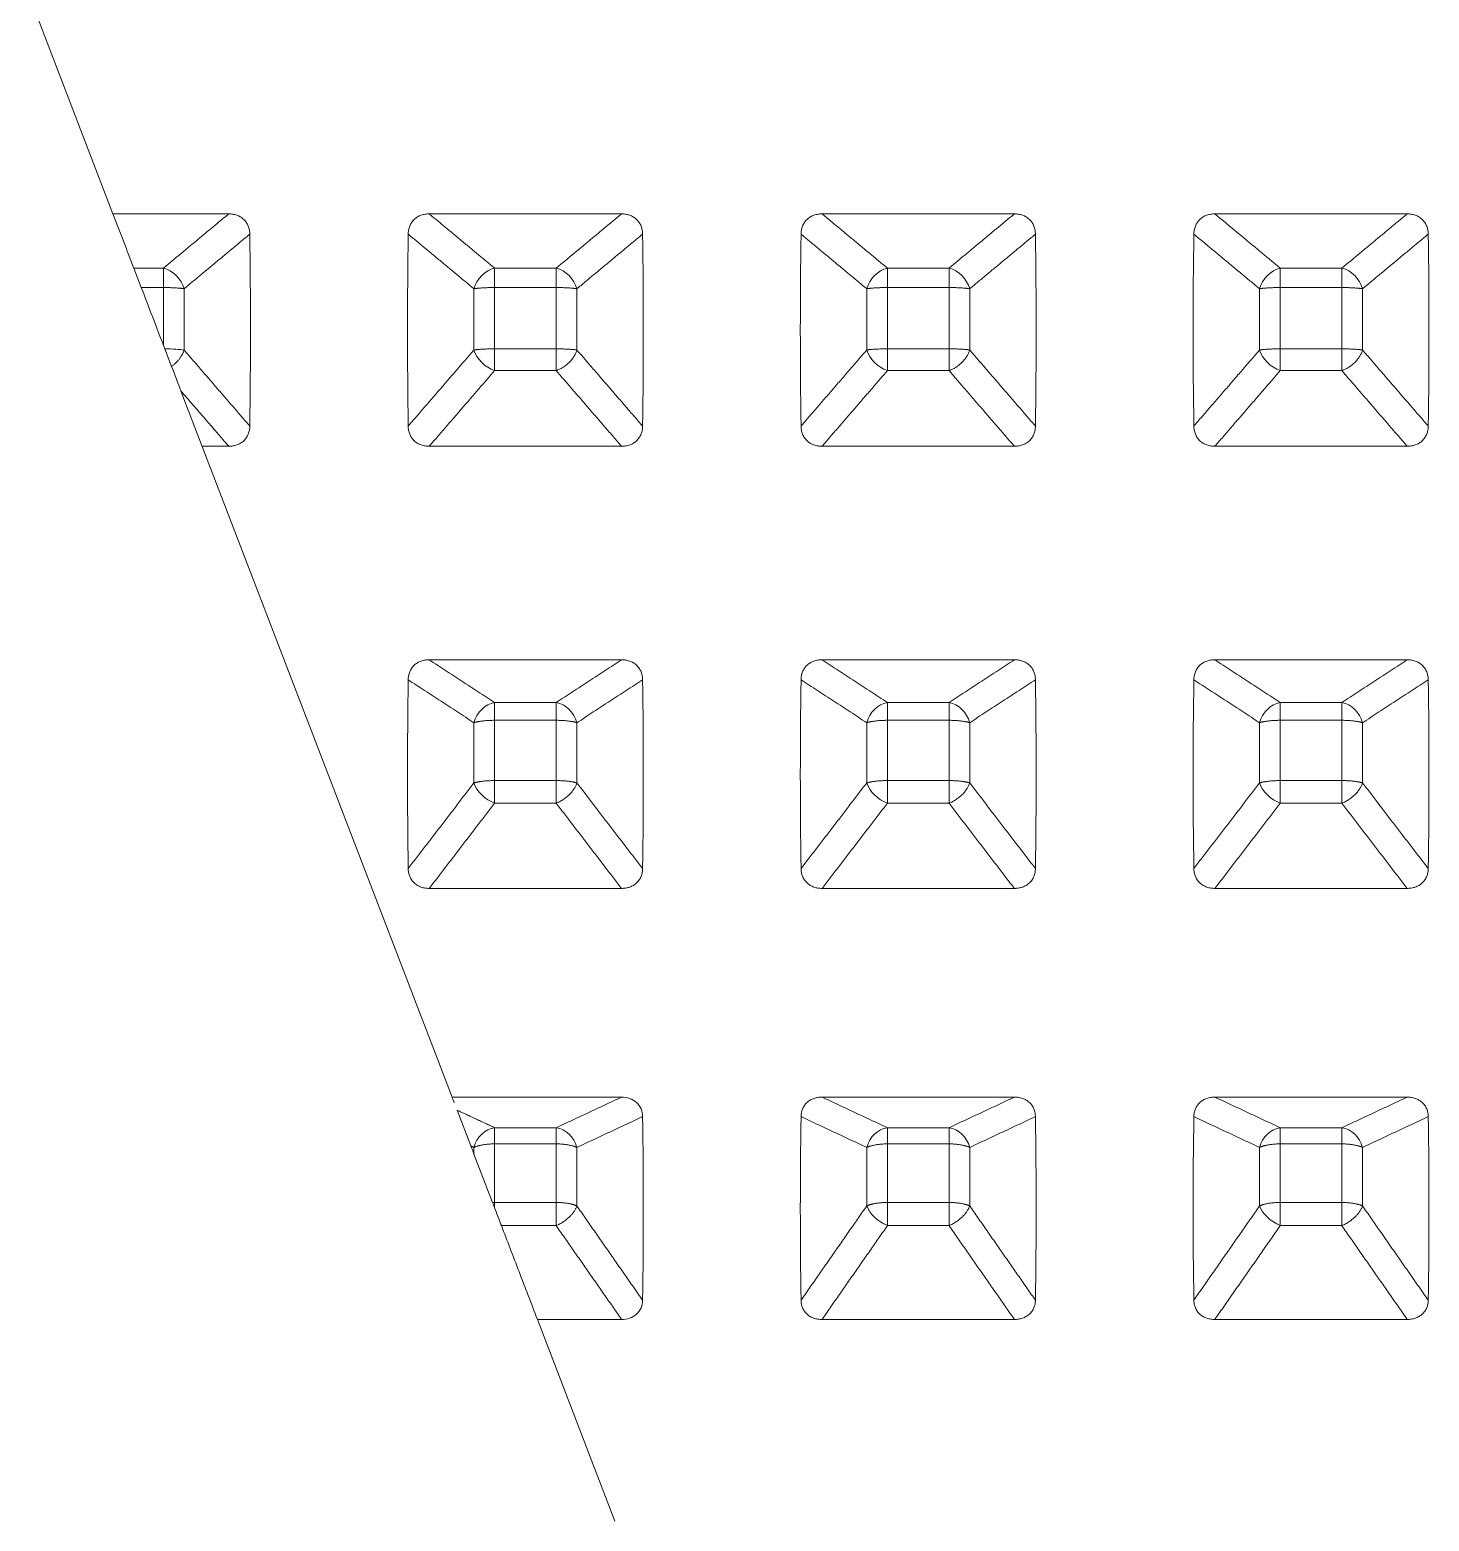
# Model space of a CAD drawing. Extents: x 2752 to 4118, y -1 to 999.
# Drawn here: x 3144.17 to 3149.87, y 518.63 to 524.71 of the extents above; entities that cross this region are included whole.
import ezdxf

# ---------------------------------------------------------------- set-up
doc = ezdxf.new("R2010")
doc.units = 0
doc.header["$LTSCALE"] = 10
doc.header["$MEASUREMENT"] = 0
doc.layers.add('1', color=7, linetype='CONTINUOUS')

msp = doc.modelspace()

# ---------------------------------------------------------------- linework, layer by layer
at = {"layer": '1', "color": 7, "linetype": 'Continuous', "lineweight": 18}
for p, q in [((3144.1725, 524.8394), (3144.5112, 523.9571)), ((3144.9828, 523.9571), (3144.5112, 523.9571)), ((3144.6265, 523.6568), (3144.5962, 523.7357)), ((3144.7498, 523.3355), (3144.7223, 523.4071)), ((3144.8751, 523.0101), (3144.9828, 523.0101)), ((3144.8751, 523.0092), (3145.8923, 520.3591)), ((3146.5828, 520.3591), (3145.8923, 520.3591)), ((3145.9127, 520.3061), (3145.9687, 520.1602)), ((3146.0571, 519.9298), (3145.9813, 520.1274)), ((3146.2399, 519.4536), (3146.5828, 519.4536)), ((3146.2399, 519.4536), (3146.5554, 518.6318))]:
    msp.add_line(p, q, dxfattribs=at)
at = {"layer": '1', "color": 7, "linetype": 'Continuous', "lineweight": 13}
for p, q in [((3144.7165, 523.6568), (3144.7165, 523.4222)), ((3146.0655, 523.4071), (3146.0655, 523.6568)), ((3146.0655, 523.6568), (3146.3165, 523.6568)), ((3146.3165, 523.6568), (3146.3165, 523.4071)), ((3147.6655, 523.4071), (3147.6655, 523.6568)), ((3147.6655, 523.6568), (3147.9165, 523.6568)), ((3147.9165, 523.6568), (3147.9165, 523.4071)), ((3149.2655, 523.4071), (3149.2655, 523.6568)), ((3149.2655, 523.6568), (3149.5165, 523.6568)), ((3149.5165, 523.6568), (3149.5165, 523.4071)), ((3146.3165, 523.4071), (3146.0655, 523.4071)), ((3147.9165, 523.4071), (3147.6655, 523.4071)), ((3149.5165, 523.4071), (3149.2655, 523.4071)), ((3146.0655, 521.6485), (3146.0655, 521.894)), ((3146.0655, 521.894), (3146.3165, 521.894)), ((3146.3165, 521.894), (3146.3165, 521.6485)), ((3147.6655, 521.6485), (3147.6655, 521.894)), ((3147.6655, 521.894), (3147.9165, 521.894)), ((3147.9165, 521.894), (3147.9165, 521.6485)), ((3149.2655, 521.6485), (3149.2655, 521.894)), ((3149.2655, 521.894), (3149.5165, 521.894)), ((3149.5165, 521.894), (3149.5165, 521.6485)), ((3146.3165, 521.6485), (3146.0655, 521.6485)), ((3147.9165, 521.6485), (3147.6655, 521.6485)), ((3149.5165, 521.6485), (3149.2655, 521.6485)), ((3146.0655, 519.9299), (3146.0655, 520.1687)), ((3146.0655, 520.1687), (3146.3165, 520.1687)), ((3146.3165, 520.1687), (3146.3165, 519.9299)), ((3147.6655, 519.9299), (3147.6655, 520.1687)), ((3147.6655, 520.1687), (3147.9165, 520.1687)), ((3147.9165, 520.1687), (3147.9165, 519.9299)), ((3149.2655, 519.9299), (3149.2655, 520.1687)), ((3149.2655, 520.1687), (3149.5165, 520.1687)), ((3149.5165, 520.1687), (3149.5165, 519.9299)), ((3146.3165, 519.9299), (3146.0655, 519.9299)), ((3147.9165, 519.9299), (3147.6655, 519.9299)), ((3149.5165, 519.9299), (3149.2655, 519.9299))]:
    msp.add_line(p, q, dxfattribs=at)
at = {"layer": '1', "color": 7, "linetype": 'Continuous', "lineweight": 18}
for centre, major_axis, ratio, start_param, end_param in [((3144.7165, 523.6463), (-0.0639, 0.0769), 0.787194, 4.193638, 5.47142), ((3146.0655, 523.6463), (-0.0639, -0.0769), 0.787194, 3.953358, 5.23114), ((3146.3165, 523.6463), (-0.0639, 0.0769), 0.787194, 4.193638, 5.47142), ((3147.6655, 523.6463), (-0.0639, -0.0769), 0.787194, 3.953358, 5.23114), ((3147.9165, 523.6463), (-0.0639, 0.0769), 0.787194, 4.193638, 5.47142), ((3149.2655, 523.6463), (-0.0639, -0.0769), 0.787194, 3.953358, 5.23114), ((3149.5165, 523.6463), (-0.0639, 0.0769), 0.787194, 4.193638, 5.47142), ((3146.0655, 523.3967), (0.0757, -0.0654), 0.688039, 3.971467, 5.249249), ((3147.6655, 523.3967), (0.0757, -0.0654), 0.688039, 3.971467, 5.249249), ((3149.2655, 523.3967), (0.0757, -0.0654), 0.688039, 3.971467, 5.249249), ((3146.0655, 521.8732), (-0.0547, -0.0837), 0.824084, 3.810962, 5.088744), ((3146.3165, 521.8732), (-0.0547, 0.0837), 0.824084, 4.336034, 5.613816), ((3147.6655, 521.8732), (-0.0547, -0.0837), 0.824084, 3.810962, 5.088744), ((3147.9165, 521.8732), (-0.0547, 0.0837), 0.824084, 4.336034, 5.613816), ((3149.2655, 521.8732), (-0.0547, -0.0837), 0.824084, 3.810962, 5.088744), ((3149.5165, 521.8732), (-0.0547, 0.0837), 0.824084, 4.336034, 5.613816), ((3146.0655, 521.6277), (0.0793, -0.0609), 0.626861, 3.883668, 5.16145), ((3147.6655, 521.6277), (0.0793, -0.0609), 0.626861, 3.883668, 5.16145), ((3149.2655, 521.6277), (0.0793, -0.0609), 0.626861, 3.883668, 5.16145), ((3146.0655, 520.1378), (-0.0424, -0.0906), 0.851945, 3.643033, 4.920818), ((3146.3165, 520.1378), (-0.0424, 0.0906), 0.851945, 4.503963, 5.781744), ((3147.6655, 520.1378), (-0.0424, -0.0906), 0.851945, 3.643033, 4.920815), ((3147.9165, 520.1378), (-0.0424, 0.0906), 0.851945, 4.503963, 5.781744), ((3149.2655, 520.1378), (-0.0424, -0.0906), 0.851945, 3.643033, 4.920815), ((3149.5165, 520.1378), (-0.0424, 0.0906), 0.851945, 4.503963, 5.781744), ((3146.0656, 519.899), (-0.0001, 0.1), 0.000162, 1.256637, 1.482409), ((3147.6655, 519.8991), (0.082, -0.0572), 0.558814, 3.806863, 5.084645), ((3149.2655, 519.8991), (0.082, -0.0572), 0.558814, 3.806863, 5.084645)]:
    msp.add_ellipse(centre, major_axis=major_axis, ratio=ratio, start_param=start_param, end_param=end_param, dxfattribs=at)
for points, degree in [([(3144.5962, 523.7357), (3144.5678, 523.8095), (3144.5395, 523.8833), (3144.5112, 523.9571)], 3), ([(3146.5828, 523.9571), (3145.7992, 523.9571)], 1), ([(3148.1828, 523.9571), (3147.3992, 523.9571)], 1), ([(3149.7828, 523.9571), (3148.9992, 523.9571)], 1), ([(3145.0684, 523.0924), (3145.0722, 523.3524), (3145.0722, 523.6131), (3145.0684, 523.8744)], 3), ([(3145.7136, 523.8744), (3145.7099, 523.6131), (3145.7099, 523.3524), (3145.7136, 523.0924)], 3), ([(3146.6684, 523.0924), (3146.6722, 523.3524), (3146.6722, 523.6131), (3146.6684, 523.8744)], 3), ([(3147.3136, 523.8744), (3147.3099, 523.6131), (3147.3099, 523.3524), (3147.3136, 523.0924)], 3), ([(3148.2684, 523.0924), (3148.2722, 523.3524), (3148.2722, 523.6131), (3148.2684, 523.8744)], 3), ([(3148.9136, 523.8744), (3148.9099, 523.6131), (3148.9099, 523.3524), (3148.9136, 523.0924)], 3), ([(3149.8684, 523.0924), (3149.8722, 523.3524), (3149.8722, 523.6131), (3149.8684, 523.8744)], 3), ([(3144.6265, 523.6568), (3144.6565, 523.5786), (3144.6865, 523.5004), (3144.7165, 523.4222)], 3), ([(3144.7223, 523.4071), (3144.7204, 523.4121), (3144.7184, 523.4171), (3144.7165, 523.4222)], 3), ([(3144.8008, 523.4024), (3145.0684, 523.0924)], 1), ([(3146.4008, 523.4024), (3146.6684, 523.0924)], 1), ([(3148.0008, 523.4024), (3148.2684, 523.0924)], 1), ([(3149.6008, 523.4024), (3149.8684, 523.0924)], 1), ([(3144.7498, 523.3355), (3144.7632, 523.3005), (3144.7761, 523.2671), (3144.7882, 523.2355)], 3), ([(3146.3164, 523.3185), (3146.5828, 523.0101)], 1), ([(3147.9164, 523.3185), (3148.1828, 523.0101)], 1), ([(3149.5164, 523.3185), (3149.7828, 523.0101)], 1), ([(3144.8751, 523.009), (3144.8461, 523.0845), (3144.8172, 523.16), (3144.7882, 523.2355)], 3), ([(3144.7882, 523.2355), (3144.9828, 523.0101)], 1), ([(3145.7992, 523.0101), (3146.5828, 523.0101)], 1), ([(3147.3992, 523.0101), (3148.1828, 523.0101)], 1), ([(3148.9992, 523.0101), (3149.7828, 523.0101)], 1), ([(3146.5828, 522.1407), (3145.7992, 522.1407)], 1), ([(3148.1828, 522.1407), (3147.3992, 522.1407)], 1), ([(3149.7828, 522.1407), (3148.9992, 522.1407)], 1), ([(3145.7136, 522.0592), (3145.7099, 521.8016), (3145.7099, 521.5452), (3145.7136, 521.2901)], 3), ([(3146.6684, 521.2901), (3146.6722, 521.5452), (3146.6722, 521.8016), (3146.6684, 522.0592)], 3), ([(3147.3136, 522.0592), (3147.3099, 521.8016), (3147.3099, 521.5452), (3147.3136, 521.2901)], 3), ([(3148.2684, 521.2901), (3148.2722, 521.5452), (3148.2722, 521.8016), (3148.2684, 522.0592)], 3), ([(3148.9136, 522.0592), (3148.9099, 521.8016), (3148.9099, 521.5452), (3148.9136, 521.2901)], 3), ([(3149.8684, 521.2901), (3149.8722, 521.5452), (3149.8722, 521.8016), (3149.8684, 522.0592)], 3), ([(3146.4008, 521.639), (3146.6684, 521.2901)], 1), ([(3148.0008, 521.639), (3148.2684, 521.2901)], 1), ([(3149.6008, 521.639), (3149.8684, 521.2901)], 1), ([(3146.3164, 521.5565), (3146.5828, 521.2094)], 1), ([(3147.9164, 521.5565), (3148.1828, 521.2094)], 1), ([(3149.5164, 521.5565), (3149.7828, 521.2094)], 1), ([(3145.7992, 521.2094), (3146.5828, 521.2094)], 1), ([(3147.3992, 521.2094), (3148.1828, 521.2094)], 1), ([(3148.9992, 521.2094), (3149.7828, 521.2094)], 1), ([(3145.9013, 520.3358), (3145.8983, 520.3435), (3145.8953, 520.3513), (3145.8923, 520.3591)], 3), ([(3148.1828, 520.3591), (3147.3992, 520.3591)], 1), ([(3149.7828, 520.3591), (3148.9992, 520.3591)], 1), ([(3146.6684, 519.5318), (3146.6722, 519.7792), (3146.6722, 520.0286), (3146.6684, 520.2796)], 3), ([(3147.3136, 520.2796), (3147.3099, 520.0286), (3147.3099, 519.7792), (3147.3136, 519.5318)], 3), ([(3148.2684, 519.5318), (3148.2722, 519.7792), (3148.2722, 520.0286), (3148.2684, 520.2796)], 3), ([(3148.9136, 520.2796), (3148.9099, 520.0286), (3148.9099, 519.7792), (3148.9136, 519.5318)], 3), ([(3149.8684, 519.5318), (3149.8722, 519.7792), (3149.8722, 520.0286), (3149.8684, 520.2796)], 3), ([(3145.9813, 520.1274), (3145.9771, 520.1383), (3145.9729, 520.1493), (3145.9687, 520.1602)], 3), ([(3146.0655, 519.9079), (3146.0627, 519.9153), (3146.0598, 519.9227), (3146.0571, 519.9298)], 3), ([(3146.0933, 519.8356), (3146.0854, 519.8562), (3146.0754, 519.8822), (3146.0655, 519.9079)], 3), ([(3146.4008, 519.9158), (3146.6684, 519.5318)], 1), ([(3148.0008, 519.9158), (3148.2684, 519.5318)], 1), ([(3149.6008, 519.9158), (3149.8684, 519.5318)], 1), ([(3146.3164, 519.8356), (3146.5828, 519.4536)], 1), ([(3147.9164, 519.8356), (3148.1828, 519.4536)], 1), ([(3149.5164, 519.8356), (3149.7828, 519.4536)], 1), ([(3147.3992, 519.4536), (3148.1828, 519.4536)], 1), ([(3148.9992, 519.4536), (3149.7828, 519.4536)], 1)]:
    msp.add_open_spline(points, degree=degree, dxfattribs=at)
at = {"layer": '1', "color": 7, "linetype": 'Continuous', "lineweight": 13}
for points in [[(3144.7164, 523.7357), (3144.9828, 523.9571)], [(3146.0656, 523.7357), (3145.7992, 523.9571)], [(3146.3164, 523.7357), (3146.5828, 523.9571)], [(3147.6656, 523.7357), (3147.3992, 523.9571)], [(3147.9164, 523.7357), (3148.1828, 523.9571)], [(3149.2656, 523.7357), (3148.9992, 523.9571)], [(3149.5164, 523.7357), (3149.7828, 523.9571)], [(3144.8008, 523.6519), (3145.0684, 523.8744)], [(3145.9813, 523.6519), (3145.7136, 523.8744)], [(3146.4008, 523.6519), (3146.6684, 523.8744)], [(3147.5813, 523.6519), (3147.3136, 523.8744)], [(3148.0008, 523.6519), (3148.2684, 523.8744)], [(3149.1813, 523.6519), (3148.9136, 523.8744)], [(3149.6008, 523.6519), (3149.8684, 523.8744)], [(3144.5962, 523.7357), (3144.7164, 523.7357)], [(3146.0656, 523.7357), (3146.3164, 523.7357)], [(3147.6656, 523.7357), (3147.9164, 523.7357)], [(3149.2656, 523.7357), (3149.5164, 523.7357)], [(3144.6265, 523.6568), (3144.7165, 523.6568)], [(3144.8008, 523.6519), (3144.8008, 523.4024)], [(3145.9813, 523.4024), (3145.9813, 523.6519)], [(3146.4008, 523.6519), (3146.4008, 523.4024)], [(3147.5813, 523.4024), (3147.5813, 523.6519)], [(3148.0008, 523.6519), (3148.0008, 523.4024)], [(3149.1813, 523.4024), (3149.1813, 523.6519)], [(3149.6008, 523.6519), (3149.6008, 523.4024)], [(3145.9813, 523.4024), (3145.7136, 523.0924)], [(3147.5813, 523.4024), (3147.3136, 523.0924)], [(3149.1813, 523.4024), (3148.9136, 523.0924)], [(3146.0656, 523.3185), (3145.7992, 523.0101)], [(3146.3164, 523.3185), (3146.0656, 523.3185)], [(3147.6656, 523.3185), (3147.3992, 523.0101)], [(3147.9164, 523.3185), (3147.6656, 523.3185)], [(3149.2656, 523.3185), (3148.9992, 523.0101)], [(3149.5164, 523.3185), (3149.2656, 523.3185)], [(3146.0656, 521.9668), (3145.7992, 522.1407)], [(3146.3164, 521.9668), (3146.5828, 522.1407)], [(3147.6656, 521.9668), (3147.3992, 522.1407)], [(3147.9164, 521.9668), (3148.1828, 522.1407)], [(3149.2656, 521.9668), (3148.9992, 522.1407)], [(3149.5164, 521.9668), (3149.7828, 522.1407)], [(3145.9813, 521.8843), (3145.7136, 522.0592)], [(3146.4008, 521.8843), (3146.6684, 522.0592)], [(3147.5813, 521.8843), (3147.3136, 522.0592)], [(3148.0008, 521.8843), (3148.2684, 522.0592)], [(3149.1813, 521.8843), (3148.9136, 522.0592)], [(3149.6008, 521.8843), (3149.8684, 522.0592)], [(3146.0656, 521.9668), (3146.3164, 521.9668)], [(3147.6656, 521.9668), (3147.9164, 521.9668)], [(3149.2656, 521.9668), (3149.5164, 521.9668)], [(3145.9813, 521.639), (3145.9813, 521.8843)], [(3146.4008, 521.8843), (3146.4008, 521.639)], [(3147.5813, 521.639), (3147.5813, 521.8843)], [(3148.0008, 521.8843), (3148.0008, 521.639)], [(3149.1813, 521.639), (3149.1813, 521.8843)], [(3149.6008, 521.8843), (3149.6008, 521.639)], [(3145.9813, 521.639), (3145.7136, 521.2901)], [(3147.5813, 521.639), (3147.3136, 521.2901)], [(3149.1813, 521.639), (3148.9136, 521.2901)], [(3146.0656, 521.5565), (3145.7992, 521.2094)], [(3146.3164, 521.5565), (3146.0656, 521.5565)], [(3147.6656, 521.5565), (3147.3992, 521.2094)], [(3147.9164, 521.5565), (3147.6656, 521.5565)], [(3149.2656, 521.5565), (3148.9992, 521.2094)], [(3149.5164, 521.5565), (3149.2656, 521.5565)], [(3146.0656, 520.2345), (3145.9127, 520.3061)], [(3146.3164, 520.2345), (3146.5828, 520.3591)], [(3147.6656, 520.2345), (3147.3992, 520.3591)], [(3147.9164, 520.2345), (3148.1828, 520.3591)], [(3149.2656, 520.2345), (3148.9992, 520.3591)], [(3149.5164, 520.2345), (3149.7828, 520.3591)], [(3146.4008, 520.1543), (3146.6684, 520.2796)], [(3147.5813, 520.1543), (3147.3136, 520.2796)], [(3148.0008, 520.1543), (3148.2684, 520.2796)], [(3149.1813, 520.1543), (3148.9136, 520.2796)], [(3149.6008, 520.1543), (3149.8684, 520.2796)], [(3146.0656, 520.2345), (3146.3164, 520.2345)], [(3147.6656, 520.2345), (3147.9164, 520.2345)], [(3149.2656, 520.2345), (3149.5164, 520.2345)], [(3145.9813, 520.1543), (3145.9687, 520.1602)], [(3145.9813, 520.1274), (3145.9813, 520.1543)], [(3146.4008, 520.1543), (3146.4008, 519.9158)], [(3147.5813, 519.9158), (3147.5813, 520.1543)], [(3148.0008, 520.1543), (3148.0008, 519.9158)], [(3149.1813, 519.9158), (3149.1813, 520.1543)], [(3149.6008, 520.1543), (3149.6008, 519.9158)], [(3147.5813, 519.9158), (3147.3136, 519.5318)], [(3149.1813, 519.9158), (3148.9136, 519.5318)], [(3146.3164, 519.8356), (3146.0933, 519.8356)], [(3147.6656, 519.8356), (3147.3992, 519.4536)], [(3147.9164, 519.8356), (3147.6656, 519.8356)], [(3149.2656, 519.8356), (3148.9992, 519.4536)], [(3149.5164, 519.8356), (3149.2656, 519.8356)]]:
    msp.add_open_spline(points, degree=1, dxfattribs=at)
at = {"layer": '1', "color": 7, "linetype": 'Continuous', "lineweight": 18}
for points, knots in [([(3144.9828, 523.9571), (3144.9884, 523.9571), (3144.994, 523.9566), (3145.0049, 523.9549), (3145.0103, 523.9535), (3145.0209, 523.9498), (3145.0259, 523.9474), (3145.0353, 523.9417), (3145.0398, 523.9383), (3145.0478, 523.9306), (3145.0514, 523.9264), (3145.0575, 523.9171), (3145.0601, 523.9121), (3145.0642, 523.9018), (3145.0657, 523.8965), (3145.0678, 523.8855), (3145.0683, 523.8799), (3145.0684, 523.8744)], [0, 0, 0, 0, 0.125, 0.125, 0.25, 0.25, 0.375, 0.375, 0.5, 0.5, 0.625, 0.625, 0.75, 0.75, 0.875, 0.875, 1, 1, 1, 1]), ([(3145.7136, 523.8744), (3145.7137, 523.8799), (3145.7142, 523.8854), (3145.7163, 523.8963), (3145.7178, 523.9017), (3145.7218, 523.912), (3145.7244, 523.9169), (3145.7305, 523.9261), (3145.7341, 523.9305), (3145.7421, 523.9382), (3145.7465, 523.9415), (3145.756, 523.9473), (3145.7611, 523.9497), (3145.7716, 523.9535), (3145.777, 523.9548), (3145.788, 523.9566), (3145.7936, 523.9571), (3145.7992, 523.9571)], [0, 0, 0, 0, 0.125, 0.125, 0.25, 0.25, 0.375, 0.375, 0.5, 0.5, 0.625, 0.625, 0.75, 0.75, 0.875, 0.875, 1, 1, 1, 1]), ([(3146.5828, 523.9571), (3146.5884, 523.9571), (3146.594, 523.9566), (3146.6049, 523.9549), (3146.6103, 523.9535), (3146.6209, 523.9498), (3146.6259, 523.9474), (3146.6353, 523.9417), (3146.6398, 523.9383), (3146.6478, 523.9306), (3146.6514, 523.9264), (3146.6575, 523.9171), (3146.6601, 523.9121), (3146.6642, 523.9018), (3146.6657, 523.8965), (3146.6678, 523.8855), (3146.6683, 523.8799), (3146.6684, 523.8744)], [0, 0, 0, 0, 0.125, 0.125, 0.25, 0.25, 0.375, 0.375, 0.5, 0.5, 0.625, 0.625, 0.75, 0.75, 0.875, 0.875, 1, 1, 1, 1]), ([(3147.3136, 523.8744), (3147.3137, 523.8799), (3147.3142, 523.8854), (3147.3163, 523.8963), (3147.3178, 523.9017), (3147.3218, 523.912), (3147.3244, 523.9169), (3147.3305, 523.9261), (3147.3341, 523.9305), (3147.3421, 523.9382), (3147.3465, 523.9415), (3147.356, 523.9473), (3147.3611, 523.9497), (3147.3716, 523.9535), (3147.377, 523.9548), (3147.388, 523.9566), (3147.3936, 523.9571), (3147.3992, 523.9571)], [0, 0, 0, 0, 0.125, 0.125, 0.25, 0.25, 0.375, 0.375, 0.5, 0.5, 0.625, 0.625, 0.75, 0.75, 0.875, 0.875, 1, 1, 1, 1]), ([(3148.1828, 523.9571), (3148.1884, 523.9571), (3148.194, 523.9566), (3148.2049, 523.9549), (3148.2103, 523.9535), (3148.2209, 523.9498), (3148.2259, 523.9474), (3148.2353, 523.9417), (3148.2398, 523.9383), (3148.2478, 523.9306), (3148.2514, 523.9264), (3148.2575, 523.9171), (3148.2601, 523.9121), (3148.2642, 523.9018), (3148.2657, 523.8965), (3148.2678, 523.8855), (3148.2683, 523.8799), (3148.2684, 523.8744)], [0, 0, 0, 0, 0.125, 0.125, 0.25, 0.25, 0.375, 0.375, 0.5, 0.5, 0.625, 0.625, 0.75, 0.75, 0.875, 0.875, 1, 1, 1, 1]), ([(3148.9136, 523.8744), (3148.9137, 523.8799), (3148.9142, 523.8854), (3148.9163, 523.8963), (3148.9178, 523.9017), (3148.9218, 523.912), (3148.9244, 523.9169), (3148.9305, 523.9261), (3148.9341, 523.9305), (3148.9421, 523.9382), (3148.9465, 523.9415), (3148.956, 523.9473), (3148.9611, 523.9497), (3148.9716, 523.9535), (3148.977, 523.9548), (3148.988, 523.9566), (3148.9936, 523.9571), (3148.9992, 523.9571)], [0, 0, 0, 0, 0.125, 0.125, 0.25, 0.25, 0.375, 0.375, 0.5, 0.5, 0.625, 0.625, 0.75, 0.75, 0.875, 0.875, 1, 1, 1, 1]), ([(3149.7828, 523.9571), (3149.7884, 523.9571), (3149.794, 523.9566), (3149.8049, 523.9549), (3149.8103, 523.9535), (3149.8209, 523.9498), (3149.8259, 523.9474), (3149.8353, 523.9417), (3149.8398, 523.9383), (3149.8478, 523.9306), (3149.8514, 523.9264), (3149.8575, 523.9171), (3149.8601, 523.9121), (3149.8642, 523.9018), (3149.8657, 523.8965), (3149.8678, 523.8855), (3149.8683, 523.8799), (3149.8684, 523.8744)], [0, 0, 0, 0, 0.125, 0.125, 0.25, 0.25, 0.375, 0.375, 0.5, 0.5, 0.625, 0.625, 0.75, 0.75, 0.875, 0.875, 1, 1, 1, 1]), ([(3144.7223, 523.4071), (3144.738, 523.407), (3144.7535, 523.4066), (3144.7806, 523.4049), (3144.7923, 523.4038), (3144.8008, 523.4024)], [0, 0, 0, 0, 0.5, 0.5, 1, 1, 1, 1]), ([(3145.0684, 523.0924), (3145.0683, 523.0868), (3145.0678, 523.0814), (3145.0658, 523.0705), (3145.0643, 523.0652), (3145.0602, 523.0549), (3145.0577, 523.05), (3145.0516, 523.0409), (3145.0479, 523.0365), (3145.0399, 523.0289), (3145.0355, 523.0256), (3145.026, 523.0198), (3145.0209, 523.0174), (3145.0105, 523.0137), (3145.005, 523.0123), (3144.994, 523.0105), (3144.9884, 523.0101), (3144.9828, 523.0101)], [0, 0, 0, 0, 0.125, 0.125, 0.25, 0.25, 0.375, 0.375, 0.5, 0.5, 0.625, 0.625, 0.75, 0.75, 0.875, 0.875, 1, 1, 1, 1]), ([(3145.7992, 523.0101), (3145.7936, 523.0101), (3145.7881, 523.0105), (3145.7771, 523.0123), (3145.7717, 523.0137), (3145.7612, 523.0174), (3145.7562, 523.0197), (3145.7467, 523.0254), (3145.7422, 523.0288), (3145.7342, 523.0364), (3145.7307, 523.0406), (3145.7245, 523.0498), (3145.7219, 523.0548), (3145.7178, 523.065), (3145.7163, 523.0704), (3145.7142, 523.0813), (3145.7137, 523.0868), (3145.7136, 523.0924)], [0, 0, 0, 0, 0.125, 0.125, 0.25, 0.25, 0.375, 0.375, 0.5, 0.5, 0.625, 0.625, 0.75, 0.75, 0.875, 0.875, 1, 1, 1, 1]), ([(3146.6684, 523.0924), (3146.6683, 523.0868), (3146.6678, 523.0814), (3146.6658, 523.0705), (3146.6643, 523.0652), (3146.6602, 523.0549), (3146.6577, 523.05), (3146.6516, 523.0409), (3146.6479, 523.0365), (3146.6399, 523.0289), (3146.6355, 523.0256), (3146.626, 523.0198), (3146.6209, 523.0174), (3146.6105, 523.0137), (3146.605, 523.0123), (3146.594, 523.0105), (3146.5884, 523.0101), (3146.5828, 523.0101)], [0, 0, 0, 0, 0.125, 0.125, 0.25, 0.25, 0.375, 0.375, 0.5, 0.5, 0.625, 0.625, 0.75, 0.75, 0.875, 0.875, 1, 1, 1, 1]), ([(3147.3992, 523.0101), (3147.3936, 523.0101), (3147.3881, 523.0105), (3147.3771, 523.0123), (3147.3717, 523.0137), (3147.3612, 523.0174), (3147.3562, 523.0197), (3147.3467, 523.0254), (3147.3422, 523.0288), (3147.3342, 523.0364), (3147.3307, 523.0406), (3147.3245, 523.0498), (3147.3219, 523.0548), (3147.3178, 523.065), (3147.3163, 523.0704), (3147.3142, 523.0813), (3147.3137, 523.0868), (3147.3136, 523.0924)], [0, 0, 0, 0, 0.125, 0.125, 0.25, 0.25, 0.375, 0.375, 0.5, 0.5, 0.625, 0.625, 0.75, 0.75, 0.875, 0.875, 1, 1, 1, 1]), ([(3148.2684, 523.0924), (3148.2683, 523.0868), (3148.2678, 523.0814), (3148.2658, 523.0705), (3148.2643, 523.0652), (3148.2602, 523.0549), (3148.2577, 523.05), (3148.2516, 523.0409), (3148.2479, 523.0365), (3148.2399, 523.0289), (3148.2355, 523.0256), (3148.226, 523.0198), (3148.2209, 523.0174), (3148.2105, 523.0137), (3148.205, 523.0123), (3148.194, 523.0105), (3148.1884, 523.0101), (3148.1828, 523.0101)], [0, 0, 0, 0, 0.125, 0.125, 0.25, 0.25, 0.375, 0.375, 0.5, 0.5, 0.625, 0.625, 0.75, 0.75, 0.875, 0.875, 1, 1, 1, 1]), ([(3148.9992, 523.0101), (3148.9936, 523.0101), (3148.9881, 523.0105), (3148.9771, 523.0123), (3148.9717, 523.0137), (3148.9612, 523.0174), (3148.9562, 523.0197), (3148.9467, 523.0254), (3148.9422, 523.0288), (3148.9342, 523.0364), (3148.9307, 523.0406), (3148.9245, 523.0498), (3148.9219, 523.0548), (3148.9178, 523.065), (3148.9163, 523.0704), (3148.9142, 523.0813), (3148.9137, 523.0868), (3148.9136, 523.0924)], [0, 0, 0, 0, 0.125, 0.125, 0.25, 0.25, 0.375, 0.375, 0.5, 0.5, 0.625, 0.625, 0.75, 0.75, 0.875, 0.875, 1, 1, 1, 1]), ([(3149.8684, 523.0924), (3149.8683, 523.0868), (3149.8678, 523.0814), (3149.8658, 523.0705), (3149.8643, 523.0652), (3149.8602, 523.0549), (3149.8577, 523.05), (3149.8516, 523.0409), (3149.8479, 523.0365), (3149.8399, 523.0289), (3149.8355, 523.0256), (3149.826, 523.0198), (3149.8209, 523.0174), (3149.8105, 523.0137), (3149.805, 523.0123), (3149.794, 523.0105), (3149.7884, 523.0101), (3149.7828, 523.0101)], [0, 0, 0, 0, 0.125, 0.125, 0.25, 0.25, 0.375, 0.375, 0.5, 0.5, 0.625, 0.625, 0.75, 0.75, 0.875, 0.875, 1, 1, 1, 1]), ([(3145.7136, 522.0592), (3145.7137, 522.0647), (3145.7142, 522.0701), (3145.7163, 522.0808), (3145.7178, 522.0861), (3145.7218, 522.0963), (3145.7244, 522.1011), (3145.7305, 522.1102), (3145.7341, 522.1145), (3145.7421, 522.1221), (3145.7465, 522.1254), (3145.756, 522.1311), (3145.7611, 522.1335), (3145.7716, 522.1372), (3145.777, 522.1385), (3145.788, 522.1403), (3145.7936, 522.1407), (3145.7992, 522.1407)], [0, 0, 0, 0, 0.125, 0.125, 0.25, 0.25, 0.375, 0.375, 0.5, 0.5, 0.625, 0.625, 0.75, 0.75, 0.875, 0.875, 1, 1, 1, 1]), ([(3146.5828, 522.1407), (3146.5884, 522.1407), (3146.594, 522.1403), (3146.6049, 522.1386), (3146.6103, 522.1372), (3146.6209, 522.1335), (3146.6259, 522.1312), (3146.6353, 522.1256), (3146.6398, 522.1222), (3146.6478, 522.1146), (3146.6514, 522.1105), (3146.6575, 522.1014), (3146.6601, 522.0964), (3146.6642, 522.0863), (3146.6657, 522.081), (3146.6678, 522.0701), (3146.6683, 522.0647), (3146.6684, 522.0592)], [0, 0, 0, 0, 0.125, 0.125, 0.25, 0.25, 0.375, 0.375, 0.5, 0.5, 0.625, 0.625, 0.75, 0.75, 0.875, 0.875, 1, 1, 1, 1]), ([(3147.3136, 522.0592), (3147.3137, 522.0647), (3147.3142, 522.0701), (3147.3163, 522.0808), (3147.3178, 522.0861), (3147.3218, 522.0963), (3147.3244, 522.1011), (3147.3305, 522.1102), (3147.3341, 522.1145), (3147.3421, 522.1221), (3147.3465, 522.1254), (3147.356, 522.1311), (3147.3611, 522.1335), (3147.3716, 522.1372), (3147.377, 522.1385), (3147.388, 522.1403), (3147.3936, 522.1407), (3147.3992, 522.1407)], [0, 0, 0, 0, 0.125, 0.125, 0.25, 0.25, 0.375, 0.375, 0.5, 0.5, 0.625, 0.625, 0.75, 0.75, 0.875, 0.875, 1, 1, 1, 1]), ([(3148.1828, 522.1407), (3148.1884, 522.1407), (3148.194, 522.1403), (3148.2049, 522.1386), (3148.2103, 522.1372), (3148.2209, 522.1335), (3148.2259, 522.1312), (3148.2353, 522.1256), (3148.2398, 522.1222), (3148.2478, 522.1146), (3148.2514, 522.1105), (3148.2575, 522.1014), (3148.2601, 522.0964), (3148.2642, 522.0863), (3148.2657, 522.081), (3148.2678, 522.0701), (3148.2683, 522.0647), (3148.2684, 522.0592)], [0, 0, 0, 0, 0.125, 0.125, 0.25, 0.25, 0.375, 0.375, 0.5, 0.5, 0.625, 0.625, 0.75, 0.75, 0.875, 0.875, 1, 1, 1, 1]), ([(3148.9136, 522.0592), (3148.9137, 522.0647), (3148.9142, 522.0701), (3148.9163, 522.0808), (3148.9178, 522.0861), (3148.9218, 522.0963), (3148.9244, 522.1011), (3148.9305, 522.1102), (3148.9341, 522.1145), (3148.9421, 522.1221), (3148.9465, 522.1254), (3148.956, 522.1311), (3148.9611, 522.1335), (3148.9716, 522.1372), (3148.977, 522.1385), (3148.988, 522.1403), (3148.9936, 522.1407), (3148.9992, 522.1407)], [0, 0, 0, 0, 0.125, 0.125, 0.25, 0.25, 0.375, 0.375, 0.5, 0.5, 0.625, 0.625, 0.75, 0.75, 0.875, 0.875, 1, 1, 1, 1]), ([(3149.7828, 522.1407), (3149.7884, 522.1407), (3149.794, 522.1403), (3149.8049, 522.1386), (3149.8103, 522.1372), (3149.8209, 522.1335), (3149.8259, 522.1312), (3149.8353, 522.1256), (3149.8398, 522.1222), (3149.8478, 522.1146), (3149.8514, 522.1105), (3149.8575, 522.1014), (3149.8601, 522.0964), (3149.8642, 522.0863), (3149.8657, 522.081), (3149.8678, 522.0701), (3149.8683, 522.0647), (3149.8684, 522.0592)], [0, 0, 0, 0, 0.125, 0.125, 0.25, 0.25, 0.375, 0.375, 0.5, 0.5, 0.625, 0.625, 0.75, 0.75, 0.875, 0.875, 1, 1, 1, 1]), ([(3145.7992, 521.2094), (3145.7936, 521.2094), (3145.7881, 521.2098), (3145.7771, 521.2115), (3145.7717, 521.2128), (3145.7612, 521.2165), (3145.7562, 521.2188), (3145.7467, 521.2244), (3145.7422, 521.2277), (3145.7342, 521.2352), (3145.7307, 521.2393), (3145.7245, 521.2483), (3145.7219, 521.2532), (3145.7178, 521.2633), (3145.7163, 521.2685), (3145.7142, 521.2792), (3145.7137, 521.2846), (3145.7136, 521.2901)], [0, 0, 0, 0, 0.125, 0.125, 0.25, 0.25, 0.375, 0.375, 0.5, 0.5, 0.625, 0.625, 0.75, 0.75, 0.875, 0.875, 1, 1, 1, 1]), ([(3146.6684, 521.2901), (3146.6683, 521.2846), (3146.6678, 521.2792), (3146.6658, 521.2686), (3146.6643, 521.2634), (3146.6602, 521.2533), (3146.6577, 521.2485), (3146.6516, 521.2395), (3146.6479, 521.2353), (3146.6399, 521.2278), (3146.6355, 521.2245), (3146.626, 521.2189), (3146.6209, 521.2165), (3146.6105, 521.2129), (3146.605, 521.2115), (3146.594, 521.2098), (3146.5884, 521.2094), (3146.5828, 521.2094)], [0, 0, 0, 0, 0.125, 0.125, 0.25, 0.25, 0.375, 0.375, 0.5, 0.5, 0.625, 0.625, 0.75, 0.75, 0.875, 0.875, 1, 1, 1, 1]), ([(3147.3992, 521.2094), (3147.3936, 521.2094), (3147.3881, 521.2098), (3147.3771, 521.2115), (3147.3717, 521.2128), (3147.3612, 521.2165), (3147.3562, 521.2188), (3147.3467, 521.2244), (3147.3422, 521.2277), (3147.3342, 521.2352), (3147.3307, 521.2393), (3147.3245, 521.2483), (3147.3219, 521.2532), (3147.3178, 521.2633), (3147.3163, 521.2685), (3147.3142, 521.2792), (3147.3137, 521.2846), (3147.3136, 521.2901)], [0, 0, 0, 0, 0.125, 0.125, 0.25, 0.25, 0.375, 0.375, 0.5, 0.5, 0.625, 0.625, 0.75, 0.75, 0.875, 0.875, 1, 1, 1, 1]), ([(3148.2684, 521.2901), (3148.2683, 521.2846), (3148.2678, 521.2792), (3148.2658, 521.2686), (3148.2643, 521.2634), (3148.2602, 521.2533), (3148.2577, 521.2485), (3148.2516, 521.2395), (3148.2479, 521.2353), (3148.2399, 521.2278), (3148.2355, 521.2245), (3148.226, 521.2189), (3148.2209, 521.2165), (3148.2105, 521.2129), (3148.205, 521.2115), (3148.194, 521.2098), (3148.1884, 521.2094), (3148.1828, 521.2094)], [0, 0, 0, 0, 0.125, 0.125, 0.25, 0.25, 0.375, 0.375, 0.5, 0.5, 0.625, 0.625, 0.75, 0.75, 0.875, 0.875, 1, 1, 1, 1]), ([(3148.9992, 521.2094), (3148.9936, 521.2094), (3148.9881, 521.2098), (3148.9771, 521.2115), (3148.9717, 521.2128), (3148.9612, 521.2165), (3148.9562, 521.2188), (3148.9467, 521.2244), (3148.9422, 521.2277), (3148.9342, 521.2352), (3148.9307, 521.2393), (3148.9245, 521.2483), (3148.9219, 521.2532), (3148.9178, 521.2633), (3148.9163, 521.2685), (3148.9142, 521.2792), (3148.9137, 521.2846), (3148.9136, 521.2901)], [0, 0, 0, 0, 0.125, 0.125, 0.25, 0.25, 0.375, 0.375, 0.5, 0.5, 0.625, 0.625, 0.75, 0.75, 0.875, 0.875, 1, 1, 1, 1]), ([(3149.8684, 521.2901), (3149.8683, 521.2846), (3149.8678, 521.2792), (3149.8658, 521.2686), (3149.8643, 521.2634), (3149.8602, 521.2533), (3149.8577, 521.2485), (3149.8516, 521.2395), (3149.8479, 521.2353), (3149.8399, 521.2278), (3149.8355, 521.2245), (3149.826, 521.2189), (3149.8209, 521.2165), (3149.8105, 521.2129), (3149.805, 521.2115), (3149.794, 521.2098), (3149.7884, 521.2094), (3149.7828, 521.2094)], [0, 0, 0, 0, 0.125, 0.125, 0.25, 0.25, 0.375, 0.375, 0.5, 0.5, 0.625, 0.625, 0.75, 0.75, 0.875, 0.875, 1, 1, 1, 1]), ([(3146.5828, 520.3591), (3146.6052, 520.3591), (3146.6273, 520.3525), (3146.6604, 520.3221), (3146.6681, 520.3012), (3146.6684, 520.2796)], [0, 0, 0, 0, 0.498419, 0.498419, 1, 1, 1, 1]), ([(3147.3136, 520.2796), (3147.3137, 520.285), (3147.3142, 520.2903), (3147.3163, 520.3007), (3147.3178, 520.3059), (3147.3218, 520.3158), (3147.3244, 520.3205), (3147.3305, 520.3294), (3147.3341, 520.3336), (3147.3421, 520.341), (3147.3465, 520.3442), (3147.356, 520.3498), (3147.3611, 520.3521), (3147.3716, 520.3557), (3147.377, 520.357), (3147.388, 520.3587), (3147.3936, 520.3591), (3147.3992, 520.3591)], [0, 0, 0, 0, 0.125, 0.125, 0.25, 0.25, 0.375, 0.375, 0.5, 0.5, 0.625, 0.625, 0.75, 0.75, 0.875, 0.875, 1, 1, 1, 1]), ([(3148.1828, 520.3591), (3148.1884, 520.3591), (3148.194, 520.3587), (3148.2049, 520.357), (3148.2103, 520.3557), (3148.2209, 520.3521), (3148.2259, 520.3499), (3148.2353, 520.3444), (3148.2398, 520.3411), (3148.2478, 520.3337), (3148.2514, 520.3296), (3148.2575, 520.3207), (3148.2601, 520.3159), (3148.2642, 520.306), (3148.2657, 520.3009), (3148.2678, 520.2903), (3148.2683, 520.285), (3148.2684, 520.2796)], [0, 0, 0, 0, 0.125, 0.125, 0.25, 0.25, 0.375, 0.375, 0.5, 0.5, 0.625, 0.625, 0.75, 0.75, 0.875, 0.875, 1, 1, 1, 1]), ([(3148.9136, 520.2796), (3148.9137, 520.285), (3148.9142, 520.2903), (3148.9163, 520.3007), (3148.9178, 520.3059), (3148.9218, 520.3158), (3148.9244, 520.3205), (3148.9305, 520.3294), (3148.9341, 520.3336), (3148.9421, 520.341), (3148.9465, 520.3442), (3148.956, 520.3498), (3148.9611, 520.3521), (3148.9716, 520.3557), (3148.977, 520.357), (3148.988, 520.3587), (3148.9936, 520.3591), (3148.9992, 520.3591)], [0, 0, 0, 0, 0.125, 0.125, 0.25, 0.25, 0.375, 0.375, 0.5, 0.5, 0.625, 0.625, 0.75, 0.75, 0.875, 0.875, 1, 1, 1, 1]), ([(3149.7828, 520.3591), (3149.7884, 520.3591), (3149.794, 520.3587), (3149.8049, 520.357), (3149.8103, 520.3557), (3149.8209, 520.3521), (3149.8259, 520.3499), (3149.8353, 520.3444), (3149.8398, 520.3411), (3149.8478, 520.3337), (3149.8514, 520.3296), (3149.8575, 520.3207), (3149.8601, 520.3159), (3149.8642, 520.306), (3149.8657, 520.3009), (3149.8678, 520.2903), (3149.8683, 520.285), (3149.8684, 520.2796)], [0, 0, 0, 0, 0.125, 0.125, 0.25, 0.25, 0.375, 0.375, 0.5, 0.5, 0.625, 0.625, 0.75, 0.75, 0.875, 0.875, 1, 1, 1, 1]), ([(3146.2399, 519.4535), (3146.215, 519.5186), (3146.19, 519.5836), (3146.1411, 519.7109), (3146.1172, 519.7732), (3146.0933, 519.8356)], [0, 0, 0, 0, 0.510516, 0.510516, 1, 1, 1, 1]), ([(3146.6684, 519.5318), (3146.6681, 519.5105), (3146.6604, 519.49), (3146.6273, 519.4601), (3146.6052, 519.4536), (3146.5828, 519.4536)], [0, 0, 0, 0, 0.501581, 0.501581, 1, 1, 1, 1]), ([(3147.3992, 519.4536), (3147.3936, 519.4536), (3147.3881, 519.454), (3147.3771, 519.4557), (3147.3717, 519.4569), (3147.3612, 519.4605), (3147.3562, 519.4627), (3147.3467, 519.4681), (3147.3422, 519.4713), (3147.3342, 519.4786), (3147.3307, 519.4826), (3147.3245, 519.4913), (3147.3219, 519.4961), (3147.3178, 519.5058), (3147.3163, 519.5109), (3147.3142, 519.5213), (3147.3137, 519.5265), (3147.3136, 519.5318)], [0, 0, 0, 0, 0.125, 0.125, 0.25, 0.25, 0.375, 0.375, 0.5, 0.5, 0.625, 0.625, 0.75, 0.75, 0.875, 0.875, 1, 1, 1, 1]), ([(3148.2684, 519.5318), (3148.2683, 519.5265), (3148.2678, 519.5213), (3148.2658, 519.5111), (3148.2643, 519.5059), (3148.2602, 519.4962), (3148.2577, 519.4915), (3148.2516, 519.4828), (3148.2479, 519.4787), (3148.2399, 519.4715), (3148.2355, 519.4683), (3148.226, 519.4628), (3148.2209, 519.4605), (3148.2105, 519.457), (3148.205, 519.4557), (3148.194, 519.454), (3148.1884, 519.4536), (3148.1828, 519.4536)], [0, 0, 0, 0, 0.125, 0.125, 0.25, 0.25, 0.375, 0.375, 0.5, 0.5, 0.625, 0.625, 0.75, 0.75, 0.875, 0.875, 1, 1, 1, 1]), ([(3148.9992, 519.4536), (3148.9936, 519.4536), (3148.9881, 519.454), (3148.9771, 519.4557), (3148.9717, 519.4569), (3148.9612, 519.4605), (3148.9562, 519.4627), (3148.9467, 519.4681), (3148.9422, 519.4713), (3148.9342, 519.4786), (3148.9307, 519.4826), (3148.9245, 519.4913), (3148.9219, 519.4961), (3148.9178, 519.5058), (3148.9163, 519.5109), (3148.9142, 519.5213), (3148.9137, 519.5265), (3148.9136, 519.5318)], [0, 0, 0, 0, 0.125, 0.125, 0.25, 0.25, 0.375, 0.375, 0.5, 0.5, 0.625, 0.625, 0.75, 0.75, 0.875, 0.875, 1, 1, 1, 1]), ([(3149.8684, 519.5318), (3149.8683, 519.5265), (3149.8678, 519.5213), (3149.8658, 519.5111), (3149.8643, 519.5059), (3149.8602, 519.4962), (3149.8577, 519.4915), (3149.8516, 519.4828), (3149.8479, 519.4787), (3149.8399, 519.4715), (3149.8355, 519.4683), (3149.826, 519.4628), (3149.8209, 519.4605), (3149.8105, 519.457), (3149.805, 519.4557), (3149.794, 519.454), (3149.7884, 519.4536), (3149.7828, 519.4536)], [0, 0, 0, 0, 0.125, 0.125, 0.25, 0.25, 0.375, 0.375, 0.5, 0.5, 0.625, 0.625, 0.75, 0.75, 0.875, 0.875, 1, 1, 1, 1])]:
    msp.add_open_spline(points, degree=3, knots=knots, dxfattribs=at)
for points, weights in [([(3144.7164, 523.7357), (3144.7165, 523.7112), (3144.7165, 523.6568)], [1, 0.877139450345, 1]), ([(3146.0655, 523.6568), (3146.0656, 523.7112), (3146.0656, 523.7357)], [1, 0.877139450345, 1]), ([(3146.3164, 523.7357), (3146.3165, 523.7112), (3146.3165, 523.6568)], [1, 0.877139450345, 1]), ([(3147.6655, 523.6568), (3147.6656, 523.7112), (3147.6656, 523.7357)], [1, 0.877139450345, 1]), ([(3147.9164, 523.7357), (3147.9165, 523.7112), (3147.9165, 523.6568)], [1, 0.877139450345, 1]), ([(3149.2655, 523.6568), (3149.2656, 523.7112), (3149.2656, 523.7357)], [1, 0.877139450345, 1]), ([(3149.5164, 523.7357), (3149.5165, 523.7112), (3149.5165, 523.6568)], [1, 0.877139450345, 1]), ([(3144.7165, 523.6568), (3144.7713, 523.6567), (3144.8008, 523.6519)], [1, 0.877139450182, 1]), ([(3145.9813, 523.6519), (3146.0108, 523.6567), (3146.0655, 523.6568)], [1, 0.877139450182, 1]), ([(3146.3165, 523.6568), (3146.3713, 523.6567), (3146.4008, 523.6519)], [1, 0.877139450182, 1]), ([(3147.5813, 523.6519), (3147.6108, 523.6567), (3147.6655, 523.6568)], [1, 0.877139450182, 1]), ([(3147.9165, 523.6568), (3147.9713, 523.6567), (3148.0008, 523.6519)], [1, 0.877139450182, 1]), ([(3149.1813, 523.6519), (3149.2108, 523.6567), (3149.2655, 523.6568)], [1, 0.877139450182, 1]), ([(3149.5165, 523.6568), (3149.5713, 523.6567), (3149.6008, 523.6519)], [1, 0.877139450182, 1]), ([(3146.0655, 523.4071), (3146.0108, 523.4072), (3145.9813, 523.4024)], [1, 0.877139450182, 1]), ([(3146.0656, 523.3185), (3146.0656, 523.3527), (3146.0655, 523.4071)], [1, 0.877139450259, 1]), ([(3146.3164, 523.3185), (3146.3165, 523.3527), (3146.3165, 523.4071)], [1, 0.877139450268, 1]), ([(3146.3165, 523.4071), (3146.3713, 523.4072), (3146.4008, 523.4024)], [1, 0.877139450182, 1]), ([(3147.6655, 523.4071), (3147.6108, 523.4072), (3147.5813, 523.4024)], [1, 0.877139450182, 1]), ([(3147.6656, 523.3185), (3147.6656, 523.3527), (3147.6655, 523.4071)], [1, 0.877139450259, 1]), ([(3147.9164, 523.3185), (3147.9165, 523.3527), (3147.9165, 523.4071)], [1, 0.877139450268, 1]), ([(3147.9165, 523.4071), (3147.9713, 523.4072), (3148.0008, 523.4024)], [1, 0.877139450182, 1]), ([(3149.2655, 523.4071), (3149.2108, 523.4072), (3149.1813, 523.4024)], [1, 0.877139450182, 1]), ([(3149.2656, 523.3185), (3149.2656, 523.3527), (3149.2655, 523.4071)], [1, 0.877139450259, 1]), ([(3149.5164, 523.3185), (3149.5165, 523.3527), (3149.5165, 523.4071)], [1, 0.877139450268, 1]), ([(3149.5165, 523.4071), (3149.5713, 523.4072), (3149.6008, 523.4024)], [1, 0.877139450182, 1]), ([(3146.0655, 521.894), (3146.0656, 521.9475), (3146.0656, 521.9668)], [1, 0.877139450345, 1]), ([(3146.3164, 521.9668), (3146.3165, 521.9475), (3146.3165, 521.894)], [1, 0.877139450345, 1]), ([(3147.6655, 521.894), (3147.6656, 521.9475), (3147.6656, 521.9668)], [1, 0.877139450345, 1]), ([(3147.9164, 521.9668), (3147.9165, 521.9475), (3147.9165, 521.894)], [1, 0.877139450345, 1]), ([(3149.2655, 521.894), (3149.2656, 521.9475), (3149.2656, 521.9668)], [1, 0.877139450345, 1]), ([(3149.5164, 521.9668), (3149.5165, 521.9475), (3149.5165, 521.894)], [1, 0.877139450345, 1]), ([(3145.9813, 521.8843), (3146.0108, 521.8939), (3146.0655, 521.894)], [1, 0.877139450182, 1]), ([(3146.3165, 521.894), (3146.3713, 521.8939), (3146.4008, 521.8843)], [1, 0.877139450182, 1]), ([(3147.5813, 521.8843), (3147.6108, 521.8939), (3147.6655, 521.894)], [1, 0.877139450182, 1]), ([(3147.9165, 521.894), (3147.9713, 521.8939), (3148.0008, 521.8843)], [1, 0.877139450182, 1]), ([(3149.1813, 521.8843), (3149.2108, 521.8939), (3149.2655, 521.894)], [1, 0.877139450182, 1]), ([(3149.5165, 521.894), (3149.5713, 521.8939), (3149.6008, 521.8843)], [1, 0.877139450182, 1]), ([(3146.0655, 521.6485), (3146.0108, 521.6485), (3145.9813, 521.639)], [1, 0.877139450182, 1]), ([(3146.0656, 521.5565), (3146.0656, 521.5949), (3146.0655, 521.6485)], [1, 0.877139450259, 1]), ([(3146.3164, 521.5565), (3146.3165, 521.5949), (3146.3165, 521.6485)], [1, 0.877139450268, 1]), ([(3146.3165, 521.6485), (3146.3713, 521.6485), (3146.4008, 521.639)], [1, 0.877139450182, 1]), ([(3147.6655, 521.6485), (3147.6108, 521.6485), (3147.5813, 521.639)], [1, 0.877139450182, 1]), ([(3147.6656, 521.5565), (3147.6656, 521.5949), (3147.6655, 521.6485)], [1, 0.877139450259, 1]), ([(3147.9164, 521.5565), (3147.9165, 521.5949), (3147.9165, 521.6485)], [1, 0.877139450268, 1]), ([(3147.9165, 521.6485), (3147.9713, 521.6485), (3148.0008, 521.639)], [1, 0.877139450182, 1]), ([(3149.2655, 521.6485), (3149.2108, 521.6485), (3149.1813, 521.639)], [1, 0.877139450182, 1]), ([(3149.2656, 521.5565), (3149.2656, 521.5949), (3149.2655, 521.6485)], [1, 0.877139450259, 1]), ([(3149.5164, 521.5565), (3149.5165, 521.5949), (3149.5165, 521.6485)], [1, 0.877139450268, 1]), ([(3149.5165, 521.6485), (3149.5713, 521.6485), (3149.6008, 521.639)], [1, 0.877139450182, 1]), ([(3146.0655, 520.1687), (3146.0656, 520.2207), (3146.0656, 520.2345)], [1, 0.877139450345, 1]), ([(3146.3164, 520.2345), (3146.3165, 520.2207), (3146.3165, 520.1687)], [1, 0.877139450345, 1]), ([(3147.6655, 520.1687), (3147.6656, 520.2207), (3147.6656, 520.2345)], [1, 0.877139450345, 1]), ([(3147.9164, 520.2345), (3147.9165, 520.2207), (3147.9165, 520.1687)], [1, 0.877139450345, 1]), ([(3149.2655, 520.1687), (3149.2656, 520.2207), (3149.2656, 520.2345)], [1, 0.877139450345, 1]), ([(3149.5164, 520.2345), (3149.5165, 520.2207), (3149.5165, 520.1687)], [1, 0.877139450345, 1]), ([(3145.9813, 520.1543), (3146.0108, 520.1686), (3146.0655, 520.1687)], [1, 0.877139450182, 1]), ([(3146.3165, 520.1687), (3146.3713, 520.1686), (3146.4008, 520.1543)], [1, 0.877139450182, 1]), ([(3147.5813, 520.1543), (3147.6108, 520.1686), (3147.6655, 520.1687)], [1, 0.877139450182, 1]), ([(3147.9165, 520.1687), (3147.9713, 520.1686), (3148.0008, 520.1543)], [1, 0.877139450182, 1]), ([(3149.1813, 520.1543), (3149.2108, 520.1686), (3149.2655, 520.1687)], [1, 0.877139450182, 1]), ([(3149.5165, 520.1687), (3149.5713, 520.1686), (3149.6008, 520.1543)], [1, 0.877139450182, 1]), ([(3146.0655, 519.9299), (3146.0613, 519.9299), (3146.0571, 519.9298)], [1, 0.99911272245, 1]), ([(3146.3164, 519.8356), (3146.3165, 519.8779), (3146.3165, 519.9299)], [1, 0.877139450268, 1]), ([(3146.3165, 519.9299), (3146.3713, 519.93), (3146.4008, 519.9158)], [1, 0.877139450182, 1]), ([(3147.6655, 519.9299), (3147.6108, 519.93), (3147.5813, 519.9158)], [1, 0.877139450182, 1]), ([(3147.6656, 519.8356), (3147.6656, 519.8779), (3147.6655, 519.9299)], [1, 0.877139450259, 1]), ([(3147.9164, 519.8356), (3147.9165, 519.8779), (3147.9165, 519.9299)], [1, 0.877139450268, 1]), ([(3147.9165, 519.9299), (3147.9713, 519.93), (3148.0008, 519.9158)], [1, 0.877139450182, 1]), ([(3149.2655, 519.9299), (3149.2108, 519.93), (3149.1813, 519.9158)], [1, 0.877139450182, 1]), ([(3149.2656, 519.8356), (3149.2656, 519.8779), (3149.2655, 519.9299)], [1, 0.877139450259, 1]), ([(3149.5164, 519.8356), (3149.5165, 519.8779), (3149.5165, 519.9299)], [1, 0.877139450268, 1]), ([(3149.5165, 519.9299), (3149.5713, 519.93), (3149.6008, 519.9158)], [1, 0.877139450182, 1])]:
    msp.add_rational_spline(points, weights, degree=2, dxfattribs=at)
at = {"layer": '1', "color": 7, "linetype": 'Continuous', "lineweight": 13}
for points, weights, knots in [([(3144.8008, 523.4024), (3144.8008, 523.4024), (3144.7886, 523.3626), (3144.7498, 523.3355)], [1, 1, 0.864090518115, 0.915894865661], [0, 0, 0, 0.000894, 1, 1, 1]), ([(3146.4008, 523.4024), (3146.4008, 523.4024), (3146.3818, 523.3405), (3146.3165, 523.3185), (3146.3164, 523.3185)], [1, 1, 0.80319630874, 1, 1], [0, 0, 0, 0.000617, 0.999383, 1, 1, 1]), ([(3148.0008, 523.4024), (3148.0008, 523.4024), (3147.9818, 523.3405), (3147.9165, 523.3185), (3147.9164, 523.3185)], [1, 1, 0.80319630874, 1, 1], [0, 0, 0, 0.000617, 0.999383, 1, 1, 1]), ([(3149.6008, 523.4024), (3149.6008, 523.4024), (3149.5818, 523.3405), (3149.5165, 523.3185), (3149.5164, 523.3185)], [1, 1, 0.80319630874, 1, 1], [0, 0, 0, 0.000617, 0.999383, 1, 1, 1]), ([(3146.4008, 521.639), (3146.4008, 521.6389), (3146.3818, 521.5812), (3146.3165, 521.5565), (3146.3164, 521.5565)], [1, 1, 0.80319630874, 1, 1], [0, 0, 0, 0.000617, 0.999383, 1, 1, 1]), ([(3148.0008, 521.639), (3148.0008, 521.6389), (3147.9818, 521.5812), (3147.9165, 521.5565), (3147.9164, 521.5565)], [1, 1, 0.80319630874, 1, 1], [0, 0, 0, 0.000617, 0.999383, 1, 1, 1]), ([(3149.6008, 521.639), (3149.6008, 521.6389), (3149.5818, 521.5812), (3149.5165, 521.5565), (3149.5164, 521.5565)], [1, 1, 0.80319630874, 1, 1], [0, 0, 0, 0.000617, 0.999383, 1, 1, 1]), ([(3146.4008, 519.9158), (3146.4008, 519.9157), (3146.3818, 519.8628), (3146.3165, 519.8356), (3146.3164, 519.8356)], [1, 1, 0.80319630874, 1, 1], [0, 0, 0, 0.000617, 0.999383, 1, 1, 1]), ([(3148.0008, 519.9158), (3148.0008, 519.9157), (3147.9818, 519.8628), (3147.9165, 519.8356), (3147.9164, 519.8356)], [1, 1, 0.80319630874, 1, 1], [0, 0, 0, 0.000617, 0.999383, 1, 1, 1]), ([(3149.6008, 519.9158), (3149.6008, 519.9157), (3149.5818, 519.8628), (3149.5165, 519.8356), (3149.5164, 519.8356)], [1, 1, 0.80319630874, 1, 1], [0, 0, 0, 0.000617, 0.999383, 1, 1, 1])]:
    msp.add_rational_spline(points, weights, degree=2, knots=knots, dxfattribs=at)

doc.saveas('drawing.dxf')
